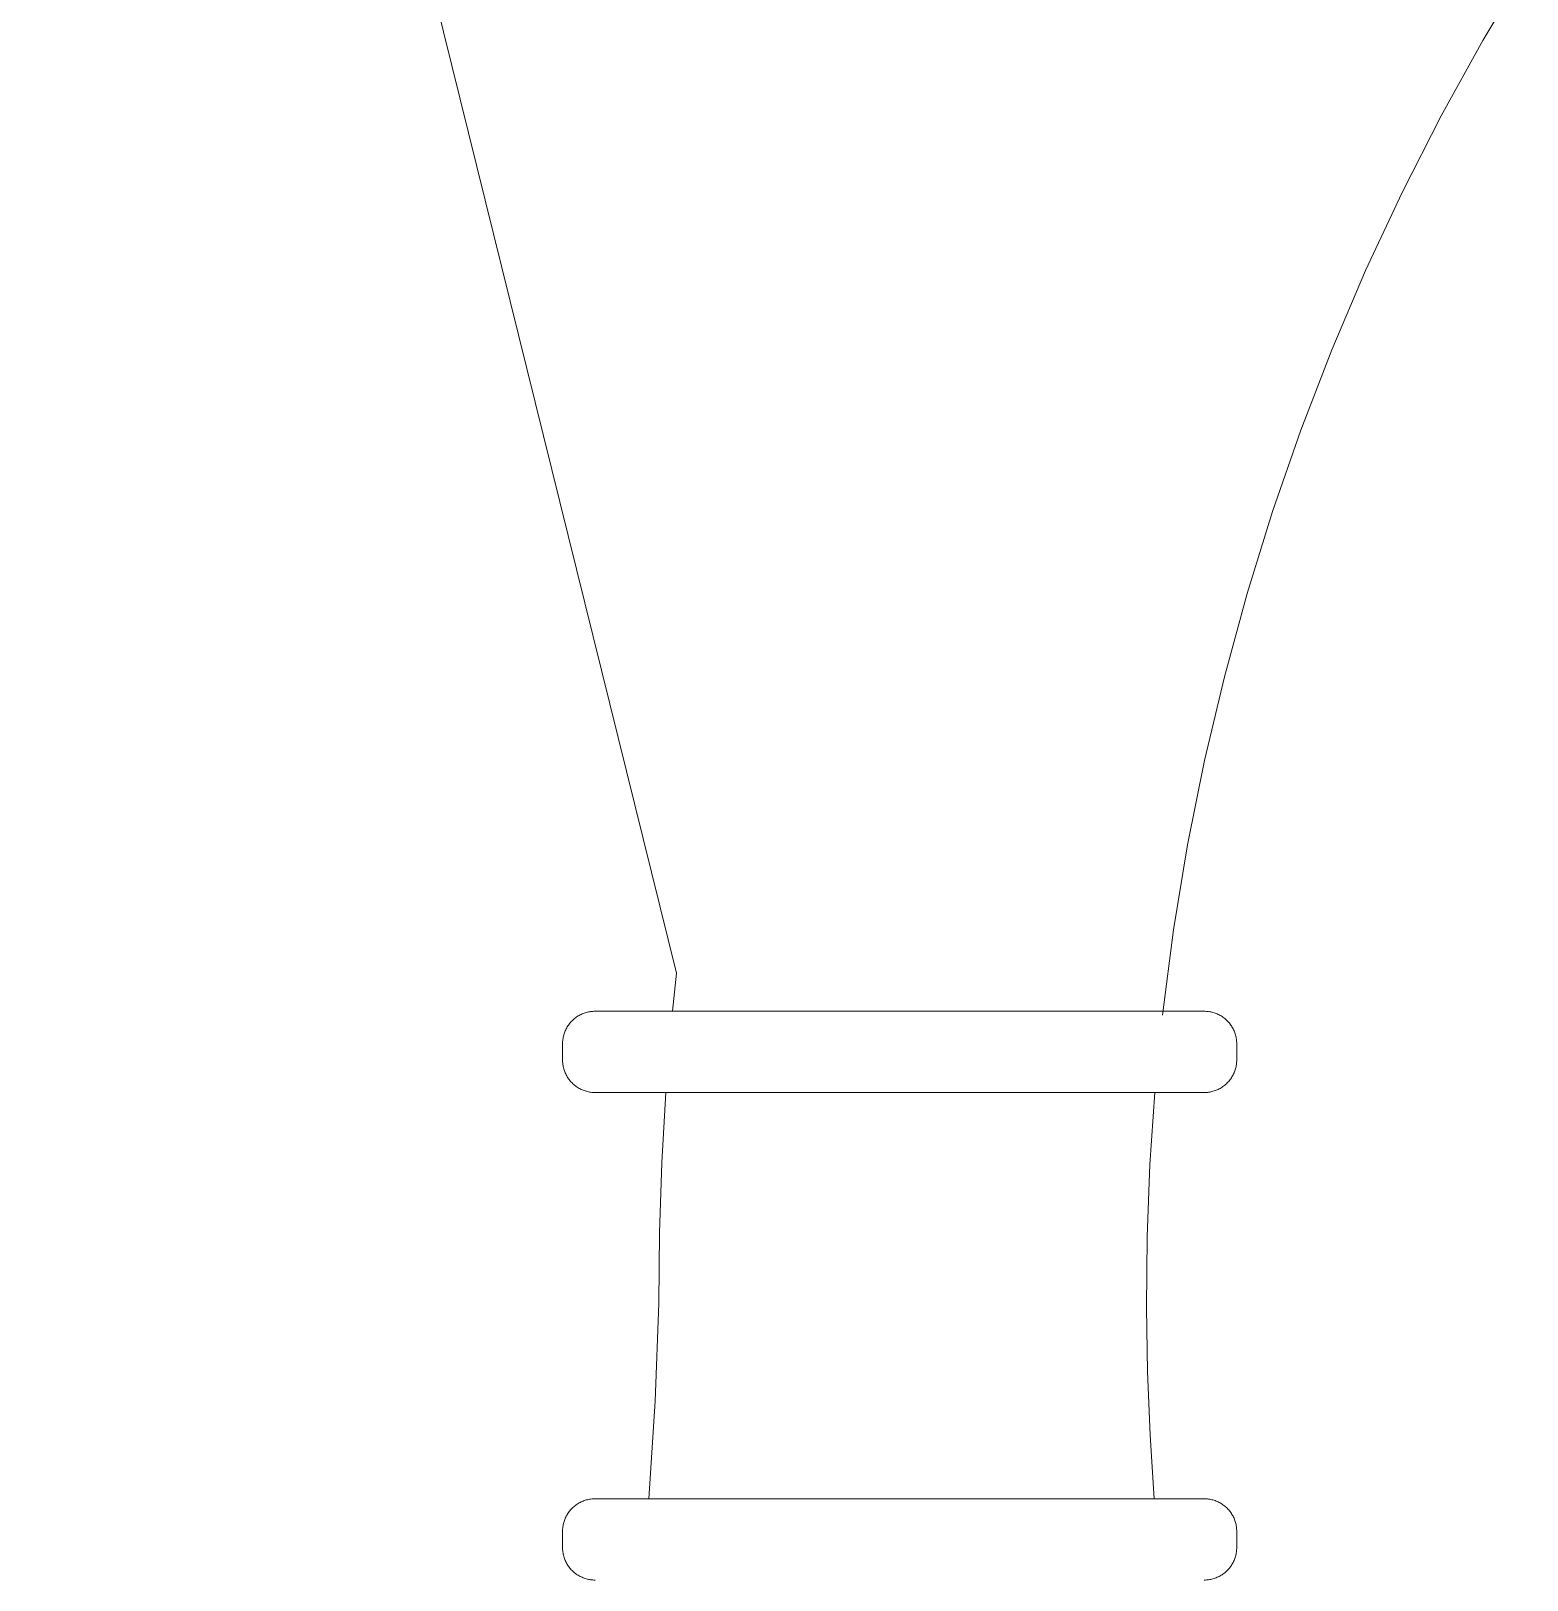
# Model space of a CAD drawing. Header units: millimetres. Extents: x -75 to 3710, y -20 to 2482.
# Drawn here: x 2960.2 to 3052.3, y 2113.2 to 2208.5 of the extents above; entities that cross this region are included whole.
import ezdxf

# ---------------------------------------------------------------- set-up
doc = ezdxf.new("R2010")
doc.units = ezdxf.units.MM
doc.layers.add('ZANO_R', color=7, linetype='Continuous', lineweight=0)

msp = doc.modelspace()

# ---------------------------------------------------------------- linework, layer by layer
at = {"layer": 'ZANO_R'}
for p, q in [((2960.246, 2311.029), (2999.966, 2150.489)), ((3049.575, 2207.899), (3052.296, 2212.447)), ((3047.012, 2203.261), (3049.575, 2207.899)), ((3044.607, 2198.539), (3047.012, 2203.261)), ((3042.366, 2193.737), (3044.607, 2198.539)), ((3040.289, 2188.861), (3042.366, 2193.737)), ((3038.379, 2183.918), (3040.289, 2188.861)), ((3036.64, 2178.912), (3038.379, 2183.918)), ((3035.072, 2173.85), (3036.64, 2178.912)), ((3033.677, 2168.737), (3035.072, 2173.85)), ((3032.458, 2163.58), (3033.677, 2168.737)), ((3031.415, 2158.384), (3032.458, 2163.58)), ((3030.55, 2153.156), (3031.415, 2158.384)), ((3029.863, 2147.901), (3030.55, 2153.156)), ((2999.727, 2148.151), (2999.966, 2150.489)), ((2999.727, 2148.151), (2999.966, 2150.489)), ((2999.727, 2148.151), (2999.966, 2150.489)), ((2993.589, 2147.613), (2993.639, 2147.659)), ((2993.639, 2147.659), (2993.692, 2147.703)), ((2993.692, 2147.703), (2993.745, 2147.745)), ((2993.745, 2147.745), (2993.8, 2147.785)), ((2993.8, 2147.785), (2993.857, 2147.824)), ((2993.857, 2147.824), (2993.915, 2147.86)), ((2993.915, 2147.86), (2993.974, 2147.894)), ((2993.974, 2147.894), (2994.034, 2147.927)), ((2994.034, 2147.927), (2994.095, 2147.957)), ((2994.095, 2147.957), (2994.157, 2147.986)), ((2994.157, 2147.986), (2994.22, 2148.012)), ((2994.22, 2148.012), (2994.284, 2148.036)), ((2994.284, 2148.036), (2994.349, 2148.057)), ((2994.349, 2148.057), (2994.414, 2148.077)), ((2994.414, 2148.077), (2994.48, 2148.094)), ((2994.48, 2148.094), (2994.547, 2148.109)), ((2994.547, 2148.109), (2994.614, 2148.122)), ((2994.614, 2148.122), (2994.682, 2148.133)), ((2994.682, 2148.133), (2994.749, 2148.141)), ((2994.749, 2148.141), (2994.817, 2148.146)), ((2994.817, 2148.146), (2994.886, 2148.15)), ((2994.886, 2148.15), (2994.954, 2148.151)), ((2994.954, 2148.151), (3032.433, 2148.151)), ((3032.501, 2148.15), (3032.433, 2148.151)), ((3032.569, 2148.146), (3032.501, 2148.15)), ((3032.637, 2148.141), (3032.569, 2148.146)), ((3032.705, 2148.133), (3032.637, 2148.141)), ((3032.773, 2148.122), (3032.705, 2148.133)), ((3032.84, 2148.109), (3032.773, 2148.122)), ((3032.906, 2148.094), (3032.84, 2148.109)), ((3032.972, 2148.077), (3032.906, 2148.094)), ((3033.038, 2148.057), (3032.972, 2148.077)), ((3033.103, 2148.036), (3033.038, 2148.057)), ((3033.167, 2148.012), (3033.103, 2148.036)), ((3033.23, 2147.986), (3033.167, 2148.012)), ((3033.292, 2147.957), (3033.23, 2147.986)), ((3033.353, 2147.927), (3033.292, 2147.957)), ((3033.413, 2147.894), (3033.353, 2147.927)), ((3033.472, 2147.86), (3033.413, 2147.894)), ((3033.53, 2147.824), (3033.472, 2147.86)), ((3033.586, 2147.785), (3033.53, 2147.824)), ((3033.641, 2147.745), (3033.586, 2147.785)), ((3033.695, 2147.703), (3033.641, 2147.745)), ((3033.747, 2147.659), (3033.695, 2147.703)), ((3033.798, 2147.613), (3033.747, 2147.659)), ((2993.028, 2146.691), (2993.048, 2146.756)), ((2993.048, 2146.756), (2993.069, 2146.821)), ((2993.069, 2146.821), (2993.093, 2146.885)), ((2993.093, 2146.885), (2993.119, 2146.948)), ((2993.119, 2146.948), (2993.148, 2147.01)), ((2993.148, 2147.01), (2993.178, 2147.071)), ((2993.178, 2147.071), (2993.211, 2147.131)), ((2993.211, 2147.131), (2993.245, 2147.19)), ((2993.245, 2147.19), (2993.281, 2147.248)), ((2993.281, 2147.248), (2993.32, 2147.305)), ((2993.32, 2147.305), (2993.36, 2147.36)), ((2993.36, 2147.36), (2993.402, 2147.413)), ((2993.402, 2147.413), (2993.446, 2147.466)), ((2993.446, 2147.466), (2993.492, 2147.516)), ((2993.492, 2147.516), (2993.54, 2147.565)), ((2993.54, 2147.565), (2993.589, 2147.613)), ((3033.847, 2147.565), (3033.798, 2147.613)), ((3033.895, 2147.516), (3033.847, 2147.565)), ((3033.94, 2147.466), (3033.895, 2147.516)), ((3033.984, 2147.413), (3033.94, 2147.466)), ((3034.026, 2147.36), (3033.984, 2147.413)), ((3034.067, 2147.305), (3034.026, 2147.36)), ((3034.105, 2147.248), (3034.067, 2147.305)), ((3034.142, 2147.19), (3034.105, 2147.248)), ((3034.176, 2147.131), (3034.142, 2147.19)), ((3034.209, 2147.071), (3034.176, 2147.131)), ((3034.239, 2147.01), (3034.209, 2147.071)), ((3034.267, 2146.948), (3034.239, 2147.01)), ((3034.293, 2146.885), (3034.267, 2146.948)), ((3034.317, 2146.821), (3034.293, 2146.885)), ((3034.339, 2146.756), (3034.317, 2146.821)), ((3034.359, 2146.691), (3034.339, 2146.756)), ((2992.954, 2146.151), (2992.955, 2146.219)), ((2992.954, 2145.151), (2992.954, 2146.151)), ((2992.955, 2146.219), (2992.959, 2146.288)), ((2992.959, 2146.288), (2992.964, 2146.356)), ((2992.964, 2146.356), (2992.972, 2146.423)), ((2992.972, 2146.423), (2992.983, 2146.491)), ((2992.983, 2146.491), (2992.996, 2146.558)), ((2992.996, 2146.558), (2993.011, 2146.625)), ((2993.011, 2146.625), (2993.028, 2146.691)), ((3034.376, 2146.625), (3034.359, 2146.691)), ((3034.391, 2146.558), (3034.376, 2146.625)), ((3034.404, 2146.491), (3034.391, 2146.558)), ((3034.414, 2146.423), (3034.404, 2146.491)), ((3034.422, 2146.356), (3034.414, 2146.423)), ((3034.428, 2146.288), (3034.422, 2146.356)), ((3034.432, 2146.219), (3034.428, 2146.288)), ((3034.433, 2146.151), (3034.432, 2146.219)), ((3034.433, 2145.151), (3034.433, 2146.151)), ((2992.954, 2145.151), (2992.955, 2145.083)), ((2992.955, 2145.083), (2992.959, 2145.015)), ((2992.959, 2145.015), (2992.964, 2144.947)), ((2992.964, 2144.947), (2992.972, 2144.879)), ((2992.972, 2144.879), (2992.983, 2144.811)), ((2992.983, 2144.811), (2992.996, 2144.744)), ((3034.404, 2144.811), (3034.391, 2144.744)), ((3034.414, 2144.879), (3034.404, 2144.811)), ((3034.422, 2144.947), (3034.414, 2144.879)), ((3034.428, 2145.015), (3034.422, 2144.947)), ((3034.432, 2145.083), (3034.428, 2145.015)), ((3034.433, 2145.151), (3034.432, 2145.083)), ((2992.996, 2144.744), (2993.011, 2144.678)), ((2993.011, 2144.678), (2993.028, 2144.612)), ((2993.028, 2144.612), (2993.048, 2144.546)), ((2993.048, 2144.546), (2993.069, 2144.481)), ((2993.069, 2144.481), (2993.093, 2144.417)), ((2993.093, 2144.417), (2993.119, 2144.354)), ((2993.119, 2144.354), (2993.148, 2144.292)), ((2993.148, 2144.292), (2993.178, 2144.231)), ((2993.178, 2144.231), (2993.211, 2144.171)), ((2993.211, 2144.171), (2993.245, 2144.112)), ((2993.245, 2144.112), (2993.281, 2144.054)), ((2993.281, 2144.054), (2993.32, 2143.998)), ((2993.32, 2143.998), (2993.36, 2143.943)), ((2993.36, 2143.943), (2993.402, 2143.889)), ((2993.402, 2143.889), (2993.446, 2143.837)), ((2993.446, 2143.837), (2993.492, 2143.786)), ((3033.94, 2143.837), (3033.895, 2143.786)), ((3033.984, 2143.889), (3033.94, 2143.837)), ((3034.026, 2143.943), (3033.984, 2143.889)), ((3034.067, 2143.998), (3034.026, 2143.943)), ((3034.105, 2144.054), (3034.067, 2143.998)), ((3034.142, 2144.112), (3034.105, 2144.054)), ((3034.176, 2144.171), (3034.142, 2144.112)), ((3034.209, 2144.231), (3034.176, 2144.171)), ((3034.239, 2144.292), (3034.209, 2144.231)), ((3034.267, 2144.354), (3034.239, 2144.292)), ((3034.293, 2144.417), (3034.267, 2144.354)), ((3034.317, 2144.481), (3034.293, 2144.417)), ((3034.339, 2144.546), (3034.317, 2144.481)), ((3034.359, 2144.612), (3034.339, 2144.546)), ((3034.376, 2144.678), (3034.359, 2144.612)), ((3034.391, 2144.744), (3034.376, 2144.678)), ((2993.492, 2143.786), (2993.54, 2143.737)), ((2993.54, 2143.737), (2993.589, 2143.689)), ((2993.589, 2143.689), (2993.639, 2143.644)), ((2993.639, 2143.644), (2993.692, 2143.6)), ((2993.692, 2143.6), (2993.745, 2143.558)), ((2993.745, 2143.558), (2993.8, 2143.517)), ((2993.8, 2143.517), (2993.857, 2143.479)), ((2993.857, 2143.479), (2993.915, 2143.442)), ((2993.915, 2143.442), (2993.974, 2143.408)), ((2993.974, 2143.408), (2994.034, 2143.375)), ((2994.034, 2143.375), (2994.095, 2143.345)), ((2994.095, 2143.345), (2994.157, 2143.317)), ((2994.157, 2143.317), (2994.22, 2143.291)), ((2994.22, 2143.291), (2994.284, 2143.267)), ((2994.284, 2143.267), (2994.349, 2143.245)), ((2994.349, 2143.245), (2994.414, 2143.225)), ((2994.414, 2143.225), (2994.48, 2143.208)), ((2994.48, 2143.208), (2994.547, 2143.193)), ((2994.547, 2143.193), (2994.614, 2143.18)), ((2994.614, 2143.18), (2994.682, 2143.17)), ((2994.682, 2143.17), (2994.749, 2143.162)), ((2994.749, 2143.162), (2994.817, 2143.156)), ((2994.817, 2143.156), (2994.886, 2143.152)), ((2994.886, 2143.152), (2994.954, 2143.151)), ((2994.954, 2143.151), (3032.433, 2143.151)), ((2999.067, 2138.834), (2999.314, 2143.151)), ((2999.067, 2138.834), (2999.314, 2143.151)), ((2999.067, 2138.834), (2999.314, 2143.151)), ((3029.098, 2138.714), (3029.399, 2143.151)), ((3029.098, 2138.714), (3029.399, 2143.151)), ((3029.098, 2138.714), (3029.399, 2143.151)), ((3032.501, 2143.152), (3032.433, 2143.151)), ((3032.569, 2143.156), (3032.501, 2143.152)), ((3032.637, 2143.162), (3032.569, 2143.156)), ((3032.705, 2143.17), (3032.637, 2143.162)), ((3032.773, 2143.18), (3032.705, 2143.17)), ((3032.84, 2143.193), (3032.773, 2143.18)), ((3032.906, 2143.208), (3032.84, 2143.193)), ((3032.972, 2143.225), (3032.906, 2143.208)), ((3033.038, 2143.245), (3032.972, 2143.225)), ((3033.103, 2143.267), (3033.038, 2143.245)), ((3033.167, 2143.291), (3033.103, 2143.267)), ((3033.23, 2143.317), (3033.167, 2143.291)), ((3033.292, 2143.345), (3033.23, 2143.317)), ((3033.353, 2143.375), (3033.292, 2143.345)), ((3033.413, 2143.408), (3033.353, 2143.375)), ((3033.472, 2143.442), (3033.413, 2143.408)), ((3033.53, 2143.479), (3033.472, 2143.442)), ((3033.586, 2143.517), (3033.53, 2143.479)), ((3033.641, 2143.558), (3033.586, 2143.517)), ((3033.695, 2143.6), (3033.641, 2143.558)), ((3033.747, 2143.644), (3033.695, 2143.6)), ((3033.798, 2143.689), (3033.747, 2143.644)), ((3033.847, 2143.737), (3033.798, 2143.689)), ((3033.895, 2143.786), (3033.847, 2143.737)), ((2998.921, 2134.513), (2999.067, 2138.834)), ((2998.921, 2134.513), (2999.067, 2138.834)), ((2998.921, 2134.513), (2999.067, 2138.834)), ((3028.923, 2134.27), (3029.098, 2138.714)), ((3028.923, 2134.27), (3029.098, 2138.714)), ((3028.923, 2134.27), (3029.098, 2138.714)), ((2998.875, 2130.189), (2998.921, 2134.513)), ((2998.875, 2130.189), (2998.921, 2134.513)), ((2998.875, 2130.189), (2998.921, 2134.513)), ((3028.923, 2134.27), (3028.876, 2129.907)), ((3028.923, 2134.27), (3028.876, 2129.907)), ((3028.923, 2134.27), (3028.876, 2129.907)), ((2998.875, 2130.189), (2998.656, 2124.165)), ((2998.875, 2130.189), (2998.656, 2124.165)), ((3028.938, 2125.985), (3028.876, 2129.907)), ((3028.938, 2125.985), (3028.876, 2129.907)), ((3029.099, 2122.065), (3028.938, 2125.985)), ((3029.099, 2122.065), (3028.938, 2125.985)), ((2998.656, 2124.165), (2998.259, 2118.151)), ((2998.656, 2124.165), (2998.259, 2118.151)), ((3029.359, 2118.151), (3029.099, 2122.065)), ((3029.359, 2118.151), (3029.099, 2122.065)), ((2994.48, 2118.094), (2994.547, 2118.109)), ((2994.547, 2118.109), (2994.614, 2118.122)), ((2994.614, 2118.122), (2994.682, 2118.133)), ((2994.682, 2118.133), (2994.749, 2118.141)), ((2994.749, 2118.141), (2994.817, 2118.146)), ((2994.817, 2118.146), (2994.886, 2118.15)), ((2994.886, 2118.15), (2994.954, 2118.151)), ((2994.954, 2118.151), (3032.433, 2118.151)), ((3032.501, 2118.15), (3032.433, 2118.151)), ((3032.569, 2118.146), (3032.501, 2118.15)), ((3032.637, 2118.141), (3032.569, 2118.146)), ((3032.705, 2118.133), (3032.637, 2118.141)), ((3032.773, 2118.122), (3032.705, 2118.133)), ((3032.84, 2118.109), (3032.773, 2118.122)), ((3032.906, 2118.094), (3032.84, 2118.109)), ((2993.211, 2117.131), (2993.245, 2117.19)), ((2993.245, 2117.19), (2993.281, 2117.248)), ((2993.281, 2117.248), (2993.32, 2117.305)), ((2993.32, 2117.305), (2993.36, 2117.36)), ((2993.36, 2117.36), (2993.402, 2117.413)), ((2993.402, 2117.413), (2993.446, 2117.466)), ((2993.446, 2117.466), (2993.492, 2117.516)), ((2993.492, 2117.516), (2993.54, 2117.565)), ((2993.54, 2117.565), (2993.589, 2117.613)), ((2993.589, 2117.613), (2993.639, 2117.659)), ((2993.639, 2117.659), (2993.692, 2117.703)), ((2993.692, 2117.703), (2993.745, 2117.745)), ((2993.745, 2117.745), (2993.8, 2117.785)), ((2993.8, 2117.785), (2993.857, 2117.824)), ((2993.857, 2117.824), (2993.915, 2117.86)), ((2993.915, 2117.86), (2993.974, 2117.894)), ((2993.974, 2117.894), (2994.034, 2117.927)), ((2994.034, 2117.927), (2994.095, 2117.957)), ((2994.095, 2117.957), (2994.157, 2117.986)), ((2994.157, 2117.986), (2994.22, 2118.012)), ((2994.22, 2118.012), (2994.284, 2118.036)), ((2994.284, 2118.036), (2994.349, 2118.057)), ((2994.349, 2118.057), (2994.414, 2118.077)), ((2994.414, 2118.077), (2994.48, 2118.094)), ((3032.972, 2118.077), (3032.906, 2118.094)), ((3033.038, 2118.057), (3032.972, 2118.077)), ((3033.103, 2118.036), (3033.038, 2118.057)), ((3033.167, 2118.012), (3033.103, 2118.036)), ((3033.23, 2117.986), (3033.167, 2118.012)), ((3033.292, 2117.957), (3033.23, 2117.986)), ((3033.353, 2117.927), (3033.292, 2117.957)), ((3033.413, 2117.894), (3033.353, 2117.927)), ((3033.472, 2117.86), (3033.413, 2117.894)), ((3033.53, 2117.824), (3033.472, 2117.86)), ((3033.586, 2117.785), (3033.53, 2117.824)), ((3033.641, 2117.745), (3033.586, 2117.785)), ((3033.695, 2117.703), (3033.641, 2117.745)), ((3033.747, 2117.659), (3033.695, 2117.703)), ((3033.798, 2117.613), (3033.747, 2117.659)), ((3033.847, 2117.565), (3033.798, 2117.613)), ((3033.895, 2117.516), (3033.847, 2117.565)), ((3033.94, 2117.466), (3033.895, 2117.516)), ((3033.984, 2117.413), (3033.94, 2117.466)), ((3034.026, 2117.36), (3033.984, 2117.413)), ((3034.067, 2117.305), (3034.026, 2117.36)), ((3034.105, 2117.248), (3034.067, 2117.305)), ((3034.142, 2117.19), (3034.105, 2117.248)), ((3034.176, 2117.131), (3034.142, 2117.19)), ((2992.954, 2116.151), (2992.955, 2116.219)), ((2992.955, 2116.219), (2992.959, 2116.288)), ((2992.959, 2116.288), (2992.964, 2116.356)), ((2992.964, 2116.356), (2992.972, 2116.423)), ((2992.972, 2116.423), (2992.983, 2116.491)), ((2992.983, 2116.491), (2992.996, 2116.558)), ((2992.996, 2116.558), (2993.011, 2116.625)), ((2993.011, 2116.625), (2993.028, 2116.691)), ((2993.028, 2116.691), (2993.048, 2116.756)), ((2993.048, 2116.756), (2993.069, 2116.821)), ((2993.069, 2116.821), (2993.093, 2116.885)), ((2993.093, 2116.885), (2993.119, 2116.948)), ((2993.119, 2116.948), (2993.148, 2117.01)), ((2993.148, 2117.01), (2993.178, 2117.071)), ((2993.178, 2117.071), (2993.211, 2117.131)), ((3034.209, 2117.071), (3034.176, 2117.131)), ((3034.239, 2117.01), (3034.209, 2117.071)), ((3034.267, 2116.948), (3034.239, 2117.01)), ((3034.293, 2116.885), (3034.267, 2116.948)), ((3034.317, 2116.821), (3034.293, 2116.885)), ((3034.339, 2116.756), (3034.317, 2116.821)), ((3034.359, 2116.691), (3034.339, 2116.756)), ((3034.376, 2116.625), (3034.359, 2116.691)), ((3034.391, 2116.558), (3034.376, 2116.625)), ((3034.404, 2116.491), (3034.391, 2116.558)), ((3034.414, 2116.423), (3034.404, 2116.491)), ((3034.422, 2116.356), (3034.414, 2116.423)), ((3034.428, 2116.288), (3034.422, 2116.356)), ((3034.432, 2116.219), (3034.428, 2116.288)), ((3034.433, 2116.151), (3034.432, 2116.219)), ((2992.954, 2115.151), (2992.954, 2116.151)), ((3034.433, 2115.151), (3034.433, 2116.151)), ((2992.954, 2115.151), (2992.955, 2115.083)), ((2992.955, 2115.083), (2992.959, 2115.015)), ((2992.959, 2115.015), (2992.964, 2114.947)), ((2992.964, 2114.947), (2992.972, 2114.879)), ((2992.972, 2114.879), (2992.983, 2114.811)), ((2992.983, 2114.811), (2992.996, 2114.744)), ((2992.996, 2114.744), (2993.011, 2114.678)), ((2993.011, 2114.678), (2993.028, 2114.612)), ((2993.028, 2114.612), (2993.048, 2114.546)), ((2993.048, 2114.546), (2993.069, 2114.481)), ((2993.069, 2114.481), (2993.093, 2114.417)), ((2993.093, 2114.417), (2993.119, 2114.354)), ((2993.119, 2114.354), (2993.148, 2114.292)), ((2993.148, 2114.292), (2993.178, 2114.231)), ((3034.239, 2114.292), (3034.209, 2114.231)), ((3034.267, 2114.354), (3034.239, 2114.292)), ((3034.293, 2114.417), (3034.267, 2114.354)), ((3034.317, 2114.481), (3034.293, 2114.417)), ((3034.339, 2114.546), (3034.317, 2114.481)), ((3034.359, 2114.612), (3034.339, 2114.546)), ((3034.376, 2114.678), (3034.359, 2114.612)), ((3034.391, 2114.744), (3034.376, 2114.678)), ((3034.404, 2114.811), (3034.391, 2114.744)), ((3034.414, 2114.879), (3034.404, 2114.811)), ((3034.422, 2114.947), (3034.414, 2114.879)), ((3034.428, 2115.015), (3034.422, 2114.947)), ((3034.432, 2115.083), (3034.428, 2115.015)), ((3034.433, 2115.151), (3034.432, 2115.083)), ((2993.178, 2114.231), (2993.211, 2114.171)), ((2993.211, 2114.171), (2993.245, 2114.112)), ((2993.245, 2114.112), (2993.281, 2114.054)), ((2993.281, 2114.054), (2993.32, 2113.998)), ((2993.32, 2113.998), (2993.36, 2113.943)), ((2993.36, 2113.943), (2993.402, 2113.889)), ((2993.402, 2113.889), (2993.446, 2113.837)), ((2993.446, 2113.837), (2993.492, 2113.786)), ((2993.492, 2113.786), (2993.54, 2113.737)), ((2993.54, 2113.737), (2993.589, 2113.689)), ((2993.589, 2113.689), (2993.639, 2113.644)), ((2993.639, 2113.644), (2993.692, 2113.6)), ((2993.692, 2113.6), (2993.745, 2113.558)), ((2993.745, 2113.558), (2993.8, 2113.517)), ((2993.8, 2113.517), (2993.857, 2113.479)), ((2993.857, 2113.479), (2993.915, 2113.442)), ((2993.915, 2113.442), (2993.974, 2113.408)), ((2993.974, 2113.408), (2994.034, 2113.375)), ((2994.034, 2113.375), (2994.095, 2113.345)), ((2994.095, 2113.345), (2994.157, 2113.317)), ((3033.292, 2113.345), (3033.23, 2113.317)), ((3033.353, 2113.375), (3033.292, 2113.345)), ((3033.413, 2113.408), (3033.353, 2113.375)), ((3033.472, 2113.442), (3033.413, 2113.408)), ((3033.53, 2113.479), (3033.472, 2113.442)), ((3033.586, 2113.517), (3033.53, 2113.479)), ((3033.641, 2113.558), (3033.586, 2113.517)), ((3033.695, 2113.6), (3033.641, 2113.558)), ((3033.747, 2113.644), (3033.695, 2113.6)), ((3033.798, 2113.689), (3033.747, 2113.644)), ((3033.847, 2113.737), (3033.798, 2113.689)), ((3033.895, 2113.786), (3033.847, 2113.737)), ((3033.94, 2113.837), (3033.895, 2113.786)), ((3033.984, 2113.889), (3033.94, 2113.837)), ((3034.026, 2113.943), (3033.984, 2113.889)), ((3034.067, 2113.998), (3034.026, 2113.943)), ((3034.105, 2114.054), (3034.067, 2113.998)), ((3034.142, 2114.112), (3034.105, 2114.054)), ((3034.176, 2114.171), (3034.142, 2114.112)), ((3034.209, 2114.231), (3034.176, 2114.171)), ((2994.157, 2113.317), (2994.22, 2113.291)), ((2994.22, 2113.291), (2994.284, 2113.267)), ((2994.284, 2113.267), (2994.349, 2113.245)), ((2994.349, 2113.245), (2994.414, 2113.225)), ((2994.414, 2113.225), (2994.48, 2113.208)), ((2994.48, 2113.208), (2994.547, 2113.193)), ((2994.547, 2113.193), (2994.614, 2113.18)), ((2994.614, 2113.18), (2994.682, 2113.17)), ((2994.682, 2113.17), (2994.749, 2113.162)), ((2994.749, 2113.162), (2994.817, 2113.156)), ((2994.817, 2113.156), (2994.886, 2113.152)), ((2994.886, 2113.152), (2994.954, 2113.151)), ((3032.501, 2113.152), (3032.433, 2113.151)), ((3032.569, 2113.156), (3032.501, 2113.152)), ((3032.637, 2113.162), (3032.569, 2113.156)), ((3032.705, 2113.17), (3032.637, 2113.162)), ((3032.773, 2113.18), (3032.705, 2113.17)), ((3032.84, 2113.193), (3032.773, 2113.18)), ((3032.906, 2113.208), (3032.84, 2113.193)), ((3032.972, 2113.225), (3032.906, 2113.208)), ((3033.038, 2113.245), (3032.972, 2113.225)), ((3033.103, 2113.267), (3033.038, 2113.245)), ((3033.167, 2113.291), (3033.103, 2113.267)), ((3033.23, 2113.317), (3033.167, 2113.291))]:
    msp.add_line(p, q, dxfattribs=at)

doc.saveas('drawing.dxf')
